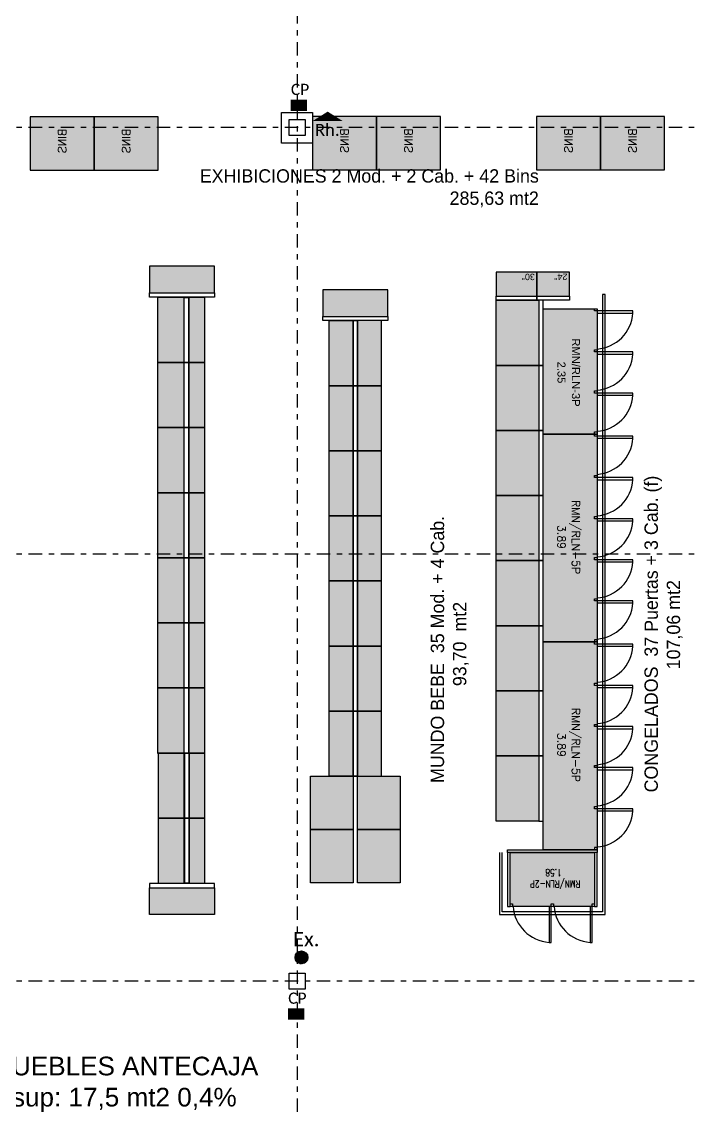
# Model space of a CAD drawing. Header units: millimetres. Extents: x 340 to 1003762, y 22 to 362022.
# Drawn here: x 406.99 to 419.52, y 47.89 to 68.33 of the extents above; entities that cross this region are included whole.
import ezdxf
from ezdxf.xclip import XClip

# ---------------------------------------------------------------- set-up
doc = ezdxf.new("R2010")
doc.units = ezdxf.units.MM
doc.header["$XCLIPFRAME"] = 0
doc.linetypes.add('LSBB_P_002 - PLANTA 1° NIVEL SALA DE VENTAS$0$DASHDOT2', pattern=[0.5, 0.25, -0.125, 0, -0.125])
doc.linetypes.add('LSBB_P_002 - PLANTA 1° NIVEL SALA DE VENTAS$0$LVIÑ-A-002_REV P_ SALA DE VENTAS  (14_02_14)$0$CONTINUOS', pattern=[0])
for name, color, linetype in [('LSBB_P_002 - PLANTA 1° NIVEL SALA DE VENTAS$0$A-GONDOLAS', 1, 'Continuous'), ('LSBB_P_002 - PLANTA 1° NIVEL SALA DE VENTAS$0$A-LAYOUT', 7, 'Continuous'), ('LSBB_P_002 - PLANTA 1° NIVEL SALA DE VENTAS$0$A-MUEBLES FRIO', 2, 'Continuous'), ('LSBB_P_002 - PLANTA 1° NIVEL SALA DE VENTAS$0$A-SALA DEFENSAS', 9, 'Continuous'), ('LSBB_P_002 - PLANTA 1° NIVEL SALA DE VENTAS$0$A-SALA-HATCH-BEBE', 41, 'Continuous'), ('LSBB_P_002 - PLANTA 1° NIVEL SALA DE VENTAS$0$A-SALA-HATCH-CONGELADOS', 170, 'Continuous'), ('LSBB_P_002 - PLANTA 1° NIVEL SALA DE VENTAS$0$A-SALA-MUEB-ESPC', 1, 'Continuous'), ('LSBB_P_002 - PLANTA 1° NIVEL SALA DE VENTAS$0$A-SALA-MUEB-FRIO', 8, 'Continuous'), ('LSBB_P_002 - PLANTA 1° NIVEL SALA DE VENTAS$0$A-TEXTO SV', 2, 'LSBB_P_002 - PLANTA 1° NIVEL SALA DE VENTAS$0$DASHDOT2'), ('LSBB_P_002 - PLANTA 1° NIVEL SALA DE VENTAS$0$A-Textos', 2, 'Continuous'), ('LSBB_P_002 - PLANTA 1° NIVEL SALA DE VENTAS$0$E-SF O CP', 7, 'Continuous'), ('LSBB_P_002 - PLANTA 1° NIVEL SALA DE VENTAS$0$EJES', 8, 'LSBB_P_002 - PLANTA 1° NIVEL SALA DE VENTAS$0$DASHDOT2'), ('LSBB_P_002 - PLANTA 1° NIVEL SALA DE VENTAS$0$ESTRUCTURA', 5, 'Continuous'), ('LSBB_P_002 - PLANTA 1° NIVEL SALA DE VENTAS$0$LAYOUT$0$A-GONDOLAS DELGADO', 8, 'Continuous'), ('LSBB_P_002 - PLANTA 1° NIVEL SALA DE VENTAS$0$LAYOUT$0$A-SALA-HATCH-CAMPAÑA', 252, 'Continuous'), ('LSBB_P_002 - PLANTA 1° NIVEL SALA DE VENTAS$0$N- EXTINTOR O RH', 1, 'Continuous'), ('LSBB_P_002 - PLANTA 1° NIVEL SALA DE VENTAS$0$PROTO_MUEBLES FRIO', 2, 'Continuous'), ('LSBB_P_002 - PLANTA 1° NIVEL SALA DE VENTAS$0$ZOCALOS-HORM', 8, 'Continuous'), ('XREF', 7, 'Continuous')]:
    doc.layers.add(name, color=color, linetype=linetype)
doc.layers.add('LSBB_P_002 - PLANTA 1° NIVEL SALA DE VENTAS$0$A-SALA-HATCH-VESTUARIO', color=7, linetype='Continuous', true_color=0x7a005c)
doc.layers.add('LSBB_P_002 - PLANTA 1° NIVEL SALA DE VENTAS$0$REF-LAYOUT N+0.00 E 03$0$A-TEXTOS', color=7, linetype='Continuous', lineweight=9)
doc.styles.add('LSBB_P_002 - PLANTA 1° NIVEL SALA DE VENTAS$0$ARQ', font='arial.ttf')
doc.styles.add('LSBB_P_002 - PLANTA 1° NIVEL SALA DE VENTAS$0$LAYOUT$0$ARQ', font='SIMPLEX.shx')
doc.styles.add('LSBB_P_002 - PLANTA 1° NIVEL SALA DE VENTAS$0$LAYOUT$0$REF-LAYOUT N+0.00 E 03$0$REF-LAYOUT N+0.00 E 02$0$Walmart_CENTURY GOTHIC', font='GOTHIC.TTF')
doc.styles.add('LSBB_P_002 - PLANTA 1° NIVEL SALA DE VENTAS$0$REF-LAYOUT N+0.00 E 03$0$REF-LAYOUT N+0.00 E 02$0$ARQ', font='SIMPLEX.shx')
doc.styles.add('LSBB_P_002 - PLANTA 1° NIVEL SALA DE VENTAS$0$REF-LAYOUT N+0.00 E 03$0$REF-LAYOUT N+0.00 E 02$0$estilo1', font='arial.ttf')
doc.styles.add('LSBB_P_002 - PLANTA 1° NIVEL SALA DE VENTAS$0$REF-LAYOUT N+0.00 E 03$0$REF-LAYOUT N+0.00 E 02$0$ROMANS', font='ROMANS.SHX', dxfattribs={"width": 0.8})
doc.styles.add('LSBB_P_002 - PLANTA 1° NIVEL SALA DE VENTAS$0$REF-LAYOUT N+0.00 E 03$0$REF-LAYOUT N+0.00 E 02$0$Walmart_CENTURY GOTHIC', font='GOTHIC.TTF')
doc.styles.add('LSBB_P_002 - PLANTA 1° NIVEL SALA DE VENTAS$0$STANDARD', font='txt')

# ---------------------------------------------------------------- blocks, each defined once
blk = doc.blocks.new('LSBB_P_002 - PLANTA 1° NIVEL SALA DE VENTAS$0$G. 122 X 50')
at = {"ltscale": 3}
h = blk.add_hatch(color=256, dxfattribs=at)
h.dxf.hatch_style = 1
h.paths.add_polyline_path([(6120.503, -1161.183), (6120.003, -1161.183), (6120.003, -1162.403), (6120.503, -1162.403)])
at = {"layer": 'LSBB_P_002 - PLANTA 1° NIVEL SALA DE VENTAS$0$A-GONDOLAS'}
for points in [[(6119.923, -1161.183), (6119.923, -1162.403), (6120.003, -1162.403), (6120.003, -1161.183)], [(6120.503, -1161.183), (6120.503, -1162.403), (6120.003, -1162.403), (6120.003, -1161.183)]]:
    blk.add_lwpolyline(points, close=True, dxfattribs=at)
blk = doc.blocks.new('LSBB_P_002 - PLANTA 1° NIVEL SALA DE VENTAS$0$G. 122 x 30')
at = {"linetype": 'LSBB_P_002 - PLANTA 1° NIVEL SALA DE VENTAS$0$LVIÑ-A-002_REV P_ SALA DE VENTAS  (14_02_14)$0$CONTINUOS'}
h = blk.add_hatch(color=256, dxfattribs=at)
h.dxf.hatch_style = 1
h.paths.add_polyline_path([(1362.274, -238.496), (1362.274, -238.796), (1363.494, -238.796), (1363.494, -238.496)])
at = {"layer": 'LSBB_P_002 - PLANTA 1° NIVEL SALA DE VENTAS$0$A-GONDOLAS'}
for points in [[(1362.274, -238.496), (1362.274, -238.406), (1363.494, -238.406), (1363.494, -238.496)], [(1362.274, -238.496), (1362.274, -238.796), (1363.494, -238.796), (1363.494, -238.496)]]:
    blk.add_lwpolyline(points, close=True, dxfattribs=at)
blk = doc.blocks.new('LSBB_P_002 - PLANTA 1° NIVEL SALA DE VENTAS$0$LAYOUT$0$BINS')
h = blk.add_hatch(color=256)
h.dxf.hatch_style = 1
h.paths.add_polyline_path([(6149.929, -1161.864), (6149.929, -1163.064), (6148.929, -1163.064), (6148.929, -1161.864)])
at = {"layer": 'LSBB_P_002 - PLANTA 1° NIVEL SALA DE VENTAS$0$A-SALA-MUEB-ESPC'}
blk.add_lwpolyline([(6149.929, -1161.864), (6149.929, -1163.064), (6148.929, -1163.064), (6148.929, -1161.864)], close=True, dxfattribs=at)
at = {"layer": 'LSBB_P_002 - PLANTA 1° NIVEL SALA DE VENTAS$0$A-SALA-MUEB-ESPC', "style": 'LSBB_P_002 - PLANTA 1° NIVEL SALA DE VENTAS$0$LAYOUT$0$ARQ'}
blk.add_text('BINS', height=0.15, rotation=180, dxfattribs=at).set_placement((6149.704, -1162.39))
blk = doc.blocks.new('LSBB_P_002 - PLANTA 1° NIVEL SALA DE VENTAS$0$REF-LAYOUT N+0.00 E 03$0$REF-LAYOUT N+0.00 E 02$0$G. 122 X 80')
blk.add_hatch(color=256).paths.add_polyline_path([(6126.905, -1125.453), (6126.905, -1126.253), (6128.125, -1126.253), (6128.125, -1125.453)])
at = {"layer": 'LSBB_P_002 - PLANTA 1° NIVEL SALA DE VENTAS$0$A-GONDOLAS', "ltscale": 3}
for points in [[(6126.905, -1125.453), (6126.905, -1125.453), (6126.905, -1126.253), (6128.125, -1126.253), (6128.125, -1125.453), (6126.905, -1125.453)], [(6126.905, -1126.333), (6126.905, -1126.333), (6126.905, -1126.253), (6128.125, -1126.253), (6128.125, -1126.333), (6126.905, -1126.333)]]:
    blk.add_lwpolyline(points, dxfattribs=at)
blk = doc.blocks.new('LSBB_P_002 - PLANTA 1° NIVEL SALA DE VENTAS$0$REF-LAYOUT N+0.00 E 03$0$REF-LAYOUT N+0.00 E 02$0$G. 122 X 45')
at = {"ltscale": 3}
blk.add_hatch(color=0, dxfattribs=at).paths.add_polyline_path([(6154.804, -1143.284), (6154.804, -1144.504), (6154.354, -1144.504), (6154.354, -1143.284)])
at = {"layer": 'LSBB_P_002 - PLANTA 1° NIVEL SALA DE VENTAS$0$A-GONDOLAS', "ltscale": 3}
blk.add_lwpolyline([(6154.274, -1143.284), (6154.274, -1144.504), (6154.354, -1144.504), (6154.354, -1143.284)], close=True, dxfattribs=at)
blk.add_lwpolyline([(6154.804, -1143.284), (6154.804, -1144.504), (6154.354, -1144.504), (6154.354, -1143.284), (6154.804, -1143.284)], dxfattribs=at)
blk = doc.blocks.new('LSBB_P_002 - PLANTA 1° NIVEL SALA DE VENTAS$0$REF-LAYOUT N+0.00 E 03$0$REF-LAYOUT N+0.00 E 02$0$G. 100 X 80')
h = blk.add_hatch(color=256)
h.dxf.hatch_style = 1
h.paths.add_polyline_path([(6116.065, -1166.393), (6116.865, -1166.393), (6116.865, -1167.393), (6116.065, -1167.393)])
at = {"layer": 'LSBB_P_002 - PLANTA 1° NIVEL SALA DE VENTAS$0$A-SALA-MUEB-ESPC', "ltscale": 3}
blk.add_lwpolyline([(6116.065, -1166.393), (6116.865, -1166.393), (6116.865, -1167.393), (6116.065, -1167.393)], close=True, dxfattribs=at)
blk = doc.blocks.new('LSBB_P_002 - PLANTA 1° NIVEL SALA DE VENTAS$0$REF-LAYOUT N+0.00 E 03$0$REF-LAYOUT N+0.00 E 02$0$COOLER_2P_1580_X_101')
h = blk.add_hatch(color=0)
h.dxf.hatch_style = 1
h.paths.add_polyline_path([(-3266.4, -4115.9), (-3266.4, -4120.9), (-3270.4, -4120.9), (-3270.4, -4216.9), (-3112.9, -4216.9), (-3112.9, -4120.9), (-3116.9, -4120.9), (-3116.9, -4115.9), (-3189.7, -4115.9), (-3189.7, -4120.9), (-3193.7, -4120.9), (-3193.7, -4115.9)])
h.paths.add_polyline_path([(-3245.4, -4188.7), (-3137.4, -4188.7), (-3137.4, -4145.9), (-3245.4, -4145.9)], flags=24)
at = {"layer": 'LSBB_P_002 - PLANTA 1° NIVEL SALA DE VENTAS$0$A-MUEBLES FRIO'}
for p, q in [((-3270.4, -4216.9), (-3270.4, -4115.9)), ((-3270.4, -4115.9), (-3112.9, -4115.9)), ((-3112.9, -4115.9), (-3112.9, -4216.9)), ((-3112.9, -4216.9), (-3270.4, -4216.9))]:
    blk.add_line(p, q, dxfattribs=at)
at = {"layer": 'LSBB_P_002 - PLANTA 1° NIVEL SALA DE VENTAS$0$A-MUEBLES FRIO', "extrusion": (0, 1e-16, -1)}
for p, q in [((-3270.4, -4120.9), (-3270.4, -4115.9)), ((-3270.4, -4115.9), (-3266.4, -4115.9)), ((-3266.4, -4120.9), (-3270.4, -4120.9)), ((-3266.4, -4115.9), (-3266.4, -4120.9)), ((-3193.7, -4120.9), (-3193.7, -4115.9)), ((-3193.7, -4115.9), (-3189.7, -4115.9)), ((-3189.7, -4120.9), (-3193.7, -4120.9)), ((-3189.7, -4115.9), (-3189.7, -4120.9)), ((-3116.9, -4120.9), (-3116.9, -4115.9)), ((-3116.9, -4115.9), (-3112.9, -4115.9)), ((-3112.9, -4120.9), (-3116.9, -4120.9)), ((-3112.9, -4115.9), (-3112.9, -4120.9))]:
    blk.add_line(p, q, dxfattribs=at)
at = {"layer": 'LSBB_P_002 - PLANTA 1° NIVEL SALA DE VENTAS$0$A-MUEBLES FRIO'}
for points in [[(-3262.4, -4048.5), (-3266.4, -4048.5), (-3266.4, -4115.9), (-3262.4, -4115.9)], [(-3185.7, -4048.5), (-3189.7, -4048.5), (-3189.7, -4115.9), (-3185.7, -4115.9)]]:
    blk.add_lwpolyline(points, close=True, dxfattribs=at)
at = {"layer": 'LSBB_P_002 - PLANTA 1° NIVEL SALA DE VENTAS$0$A-MUEBLES FRIO', "color": 8}
for centre in [(-3267.6, -4121.3), (-3190.9, -4121.3)]:
    blk.add_arc(centre, 73, 4.2921, 85.8994, dxfattribs=at)
at = {"layer": 'LSBB_P_002 - PLANTA 1° NIVEL SALA DE VENTAS$0$A-MUEBLES FRIO', "color": 7, "style": 'LSBB_P_002 - PLANTA 1° NIVEL SALA DE VENTAS$0$REF-LAYOUT N+0.00 E 03$0$REF-LAYOUT N+0.00 E 02$0$ROMANS', "width": 0.8}
for s, p in [('RMN/RLN-2P', (-3244.2, -4164.3)), ('1.58', (-3209.2, -4185.5))]:
    blk.add_text(s, height=12.76, dxfattribs=at).set_placement(p)
blk = doc.blocks.new('LSBB_P_002 - PLANTA 1° NIVEL SALA DE VENTAS$0$REF-LAYOUT N+0.00 E 03$0$REF-LAYOUT N+0.00 E 02$0$A$C2C991059')
at = {"layer": 'LSBB_P_002 - PLANTA 1° NIVEL SALA DE VENTAS$0$A-SALA-MUEB-FRIO'}
blk.add_lwpolyline([(-0.04, -0.673), (0, -0.673), (0, 0), (-0.04, 0)], close=True, dxfattribs=at)
at = {"layer": 'LSBB_P_002 - PLANTA 1° NIVEL SALA DE VENTAS$0$A-SALA-MUEB-FRIO', "color": 8}
blk.add_arc((0.012, 0.055), 0.73, 184.2921, 265.8994, dxfattribs=at)
blk = doc.blocks.new('LSBB_P_002 - PLANTA 1° NIVEL SALA DE VENTAS$0$REF-LAYOUT N+0.00 E 03$0$REF-LAYOUT N+0.00 E 02$0$COOLER_5P_3900_X_101')
h = blk.add_hatch(color=256)
h.dxf.hatch_style = 1
h.paths.add_polyline_path([(-3256.2, -3512.9), (-3256.2, -3517.9), (-3260.2, -3517.9), (-3260.2, -3512.9), (-3333.2, -3512.9), (-3333.2, -3517.9), (-3337.2, -3517.9), (-3337.2, -3512.9), (-3410.8, -3512.9), (-3410.8, -3517.9), (-3414.8, -3517.9), (-3414.8, -3613.9), (-3025.2, -3613.9), (-3025.2, -3517.9), (-3029.3, -3517.9), (-3029.3, -3512.9), (-3102.2, -3512.9), (-3102.2, -3517.9), (-3106.2, -3517.9), (-3106.2, -3512.9), (-3179.2, -3512.9), (-3179.2, -3517.9), (-3183.2, -3517.9), (-3183.2, -3512.9)])
h.paths.add_polyline_path([(-3300.2, -3592.3), (-3143.4, -3592.3), (-3143.4, -3539.7), (-3300.2, -3539.7)], flags=24)
at = {"layer": 'LSBB_P_002 - PLANTA 1° NIVEL SALA DE VENTAS$0$A-MUEBLES FRIO', "linetype": 'Continuous', "extrusion": (0, 1e-16, -1)}
for points in [[(3410.8, -3517.9), (3414.8, -3517.9), (3414.8, -3512.9), (3410.8, -3512.9)], [(3333.2, -3517.9), (3337.2, -3517.9), (3337.2, -3512.9), (3333.2, -3512.9)], [(3256.2, -3517.9), (3260.2, -3517.9), (3260.2, -3512.9), (3256.2, -3512.9)], [(3179.2, -3517.9), (3183.2, -3517.9), (3183.2, -3512.9), (3179.2, -3512.9)], [(3102.2, -3517.9), (3106.2, -3517.9), (3106.2, -3512.9), (3102.2, -3512.9)]]:
    blk.add_lwpolyline(points, close=True, dxfattribs=at)
at = {"layer": 'LSBB_P_002 - PLANTA 1° NIVEL SALA DE VENTAS$0$A-MUEBLES FRIO'}
for points in [[(-3025.2, -3613.9), (-3414.8, -3613.9), (-3414.8, -3512.9), (-3025.2, -3512.9)], [(-3025.2, -3512.9), (-3029.3, -3512.9), (-3029.3, -3517.9), (-3025.2, -3517.9)]]:
    blk.add_lwpolyline(points, close=True, dxfattribs=at)
at = {"layer": 'LSBB_P_002 - PLANTA 1° NIVEL SALA DE VENTAS$0$A-MUEBLES FRIO', "xscale": 100.0000000000038, "yscale": 100.0000000000038, "zscale": 100.0000000000038, "rotation": 180}
for p in [(-3410.8, -3512.9), (-3333.2, -3512.9), (-3256.2, -3512.9), (-3179.2, -3512.9), (-3102.2, -3512.9)]:
    blk.add_blockref('LSBB_P_002 - PLANTA 1° NIVEL SALA DE VENTAS$0$REF-LAYOUT N+0.00 E 03$0$REF-LAYOUT N+0.00 E 02$0$A$C2C991059', p, dxfattribs=at)
at = {"layer": 'LSBB_P_002 - PLANTA 1° NIVEL SALA DE VENTAS$0$A-MUEBLES FRIO', "color": 7, "insert": (-3221.8, -3566), "char_height": 15, "width": 305.871, "attachment_point": 5, "line_spacing_factor": 1.081434, "style": 'LSBB_P_002 - PLANTA 1° NIVEL SALA DE VENTAS$0$REF-LAYOUT N+0.00 E 03$0$REF-LAYOUT N+0.00 E 02$0$ARQ'}
blk.add_mtext('RMN/RLN-5P\\P3.89', dxfattribs=at)
blk = doc.blocks.new('LSBB_P_002 - PLANTA 1° NIVEL SALA DE VENTAS$0$REF-LAYOUT N+0.00 E 03$0$REF-LAYOUT N+0.00 E 02$0$G. 45 X 76')
h = blk.add_hatch(color=256)
h.dxf.hatch_style = 1
h.paths.add_polyline_path([(-1013, -3000.7), (-1013, -3045.7), (-937, -3045.7), (-937, -3000.7)])
at = {"layer": 'LSBB_P_002 - PLANTA 1° NIVEL SALA DE VENTAS$0$A-GONDOLAS'}
for points in [[(-1013, -3000.7), (-1013, -2992.7), (-937, -2992.7), (-937, -3000.7)], [(-1013, -3000.7), (-1013, -3045.7), (-937, -3045.7), (-937, -3000.7)]]:
    blk.add_lwpolyline(points, close=True, dxfattribs=at)
at = {"layer": 'LSBB_P_002 - PLANTA 1° NIVEL SALA DE VENTAS$0$REF-LAYOUT N+0.00 E 03$0$A-TEXTOS', "color": 2, "insert": (-996.8, -3036.6), "char_height": 12, "attachment_point": 5, "style": 'LSBB_P_002 - PLANTA 1° NIVEL SALA DE VENTAS$0$REF-LAYOUT N+0.00 E 03$0$REF-LAYOUT N+0.00 E 02$0$estilo1'}
blk.add_mtext_dynamic_manual_height_columns("30''", width=0.529, gutter_width=2.5, heights=[0], dxfattribs=at)
blk = doc.blocks.new('LSBB_P_002 - PLANTA 1° NIVEL SALA DE VENTAS$0$REF-LAYOUT N+0.00 E 03$0$REF-LAYOUT N+0.00 E 02$0$G. 45 X 61')
h = blk.add_hatch(color=256)
h.dxf.hatch_style = 1
h.paths.add_polyline_path([(-1124, -3001.7), (-1124, -3046.7), (-1063, -3046.7), (-1063, -3001.7)])
at = {"layer": 'LSBB_P_002 - PLANTA 1° NIVEL SALA DE VENTAS$0$A-GONDOLAS'}
for points in [[(-1124, -3001.7), (-1124, -2993.7), (-1063, -2993.7), (-1063, -3001.7)], [(-1124, -3001.7), (-1124, -3046.7), (-1063, -3046.7), (-1063, -3001.7)]]:
    blk.add_lwpolyline(points, close=True, dxfattribs=at)
at = {"layer": 'LSBB_P_002 - PLANTA 1° NIVEL SALA DE VENTAS$0$REF-LAYOUT N+0.00 E 03$0$A-TEXTOS', "color": 2, "insert": (-1107.8, -3037.6), "char_height": 12, "attachment_point": 5, "style": 'LSBB_P_002 - PLANTA 1° NIVEL SALA DE VENTAS$0$REF-LAYOUT N+0.00 E 03$0$REF-LAYOUT N+0.00 E 02$0$estilo1'}
blk.add_mtext_dynamic_manual_height_columns("24''", width=0.529, gutter_width=2.5, heights=[0], dxfattribs=at)
blk = doc.blocks.new('LSBB_P_002 - PLANTA 1° NIVEL SALA DE VENTAS$0$A$C2C991059')
at = {"layer": 'LSBB_P_002 - PLANTA 1° NIVEL SALA DE VENTAS$0$PROTO_MUEBLES FRIO'}
blk.add_lwpolyline([(-0.04, -0.673), (0, -0.673), (0, 0), (-0.04, 0)], close=True, dxfattribs=at)
at = {"layer": 'LSBB_P_002 - PLANTA 1° NIVEL SALA DE VENTAS$0$PROTO_MUEBLES FRIO', "color": 8}
blk.add_arc((0.012, 0.055), 0.73, 184.2921, 265.8994, dxfattribs=at)
blk = doc.blocks.new('LSBB_P_002 - PLANTA 1° NIVEL SALA DE VENTAS$0$COOLER_3P_2360_X_101')
h = blk.add_hatch(color=256)
h.dxf.hatch_style = 1
h.paths.add_polyline_path([(-3148.8, -3913.8), (-3148.8, -3918.8), (-3152.8, -3918.8), (-3152.8, -3913.8), (-3225.8, -3913.8), (-3225.8, -3918.8), (-3229.8, -3918.8), (-3229.8, -3913.8), (-3302.8, -3913.8), (-3302.8, -3918.8), (-3306.8, -3918.8), (-3306.8, -4014.8), (-3071.8, -4014.8), (-3071.8, -3918.8), (-3075.8, -3918.8), (-3075.8, -3913.8)])
h.paths.add_polyline_path([(-3255.5, -3996.4), (-3119.9, -3996.4), (-3119.9, -3938.3), (-3255.5, -3938.3)], flags=24)
at = {"layer": 'LSBB_P_002 - PLANTA 1° NIVEL SALA DE VENTAS$0$A-MUEBLES FRIO'}
blk.add_lwpolyline([(-3071.8, -4014.8), (-3306.8, -4014.8), (-3306.8, -3913.8), (-3071.8, -3913.8)], close=True, dxfattribs=at)
at = {"layer": 'LSBB_P_002 - PLANTA 1° NIVEL SALA DE VENTAS$0$A-MUEBLES FRIO', "linetype": 'Continuous', "extrusion": (0, 1e-16, -1)}
for points in [[(3225.8, -3918.8), (3229.8, -3918.8), (3229.8, -3913.8), (3225.8, -3913.8)], [(3148.8, -3918.8), (3152.8, -3918.8), (3152.8, -3913.8), (3148.8, -3913.8)], [(3071.8, -3918.8), (3075.8, -3918.8), (3075.8, -3913.8), (3071.8, -3913.8)]]:
    blk.add_lwpolyline(points, close=True, dxfattribs=at)
at = {"layer": 'LSBB_P_002 - PLANTA 1° NIVEL SALA DE VENTAS$0$PROTO_MUEBLES FRIO', "linetype": 'Continuous', "extrusion": (0, 1e-16, -1)}
blk.add_lwpolyline([(3302.8, -3918.8), (3306.8, -3918.8), (3306.8, -3913.8), (3302.8, -3913.8)], close=True, dxfattribs=at)
at = {"layer": 'LSBB_P_002 - PLANTA 1° NIVEL SALA DE VENTAS$0$A-MUEBLES FRIO', "xscale": 100.0000000000038, "yscale": 100.0000000000038, "zscale": 100.0000000000038, "rotation": 180}
for p in [(-3302.8, -3913.8), (-3225.8, -3913.8), (-3148.8, -3913.8)]:
    blk.add_blockref('LSBB_P_002 - PLANTA 1° NIVEL SALA DE VENTAS$0$A$C2C991059', p, dxfattribs=at)
at = {"color": 7, "insert": (-3187.3, -3967.1), "char_height": 15, "width": 305.871, "attachment_point": 5, "line_spacing_factor": 1.081434, "style": 'LSBB_P_002 - PLANTA 1° NIVEL SALA DE VENTAS$0$ARQ'}
blk.add_mtext('RMN/RLN-3P\\P2.35', dxfattribs=at)
blk = doc.blocks.new('LSBB_P_002 - PLANTA 1° NIVEL SALA DE VENTAS$0$A$C49184C2C')
at = {"layer": 'LSBB_P_002 - PLANTA 1° NIVEL SALA DE VENTAS$0$E-SF O CP', "linetype": 'ByBlock'}
h = blk.add_hatch(dxfattribs=at)
h.set_pattern_fill('ANSI36,_I', color=3, scale=0.126, style=2)
h.set_pattern_definition([(315, (8652.031924, 21254.503363), (0.008352698853, -0.03062656246), [0.039375, -0.007875, 0, -0.007875])])
h.paths.add_polyline_path([(0.382, 0.018), (0.022, 0.018), (0.022, 0.258), (0.382, 0.258)])
at = {"layer": 'LSBB_P_002 - PLANTA 1° NIVEL SALA DE VENTAS$0$E-SF O CP', "color": 3, "const_width": 0.036}
blk.add_lwpolyline([(0.382, 0.018), (0.022, 0.018), (0.022, 0.258), (0.382, 0.258)], close=True, dxfattribs=at)
at = {"layer": 'LSBB_P_002 - PLANTA 1° NIVEL SALA DE VENTAS$0$E-SF O CP', "color": 3, "insert": (0.233, 0.519, 0), "char_height": 0.27, "width": 6.00887, "attachment_point": 5, "style": 'LSBB_P_002 - PLANTA 1° NIVEL SALA DE VENTAS$0$STANDARD'}
blk.add_mtext('{\\fCalibri|b0|i0|c0|p34;CP}', dxfattribs=at)
blk = doc.blocks.new('LSBB_P_002 - PLANTA 1° NIVEL SALA DE VENTAS$0$CP. EXISTENTES')
at = {"layer": 'LSBB_P_002 - PLANTA 1° NIVEL SALA DE VENTAS$0$N- EXTINTOR O RH', "color": 20, "xscale": 0.7761600000000002, "yscale": 0.7761600000000002, "zscale": 0.7761600000000002}
for p in [(827.315, 281.476), (827.264, 264.443)]:
    blk.add_blockref('LSBB_P_002 - PLANTA 1° NIVEL SALA DE VENTAS$0$A$C49184C2C', p, dxfattribs=at)
blk = doc.blocks.new('LSBB_P_002 - PLANTA 1° NIVEL SALA DE VENTAS$0$SVLY')
at = {"layer": 'LSBB_P_002 - PLANTA 1° NIVEL SALA DE VENTAS$0$A-MUEBLES FRIO', "linetype": 'Continuous', "extrusion": (1e-16, 0, -1), "flags": 128}
blk.add_lwpolyline([(-1031.386, 267.577), (-1031.386, 267.628), (-1033.063, 267.628), (-1033.063, 267.577)], close=True, dxfattribs=at)
at = {"layer": 'LSBB_P_002 - PLANTA 1° NIVEL SALA DE VENTAS$0$A-MUEBLES FRIO', "linetype": 'Continuous', "extrusion": (-1.22465e-32, -1e-16, -1), "flags": 128}
for points in [[(-1031.437, 267.577), (-1031.386, 267.577), (-1031.386, 266.567), (-1031.437, 266.567)], [(-1033.063, 267.577), (-1033.012, 267.577), (-1033.012, 266.567), (-1033.063, 266.567)]]:
    blk.add_lwpolyline(points, close=True, dxfattribs=at)
at = {"layer": 'LSBB_P_002 - PLANTA 1° NIVEL SALA DE VENTAS$0$A-SALA DEFENSAS', "color": 1}
blk.add_lwpolyline([(1031.236, 267.577), (1031.236, 266.417), (1033.213, 266.417), (1033.213, 278.037), (1033.165, 278.037), (1033.165, 266.465), (1031.284, 266.465), (1031.284, 267.577)], dxfattribs=at)
at = {"layer": 'LSBB_P_002 - PLANTA 1° NIVEL SALA DE VENTAS$0$ESTRUCTURA'}
for points in [[(1027.589, 281.316), (1027.589, 281.016), (1027.289, 281.016), (1027.289, 281.316)], [(1027.589, 265.316), (1027.589, 265.016), (1027.289, 265.016), (1027.289, 265.316)]]:
    blk.add_lwpolyline(points, close=True, dxfattribs=at)
at = {"layer": 'LSBB_P_002 - PLANTA 1° NIVEL SALA DE VENTAS$0$LAYOUT$0$A-GONDOLAS DELGADO'}
for points in [[(1023.639, 281.367), (1022.439, 281.367), (1022.439, 280.367), (1023.639, 280.367)], [(1024.839, 281.367), (1023.639, 281.367), (1023.639, 280.367), (1024.839, 280.367)], [(1028.929, 281.373), (1027.729, 281.373), (1027.729, 280.373), (1028.929, 280.373)], [(1030.129, 281.373), (1028.929, 281.373), (1028.929, 280.373), (1030.129, 280.373)], [(1033.129, 281.373), (1031.929, 281.373), (1031.929, 280.373), (1033.129, 280.373)], [(1034.329, 281.373), (1033.129, 281.373), (1033.129, 280.373), (1034.329, 280.373)]]:
    blk.add_lwpolyline(points, close=True, dxfattribs=at)
at = {"layer": 'LSBB_P_002 - PLANTA 1° NIVEL SALA DE VENTAS$0$A-SALA-HATCH-BEBE', "xscale": -1}
for name, p, rotation in [('LSBB_P_002 - PLANTA 1° NIVEL SALA DE VENTAS$0$G. 122 X 50', (2187.076, -5841.937), 270), ('LSBB_P_002 - PLANTA 1° NIVEL SALA DE VENTAS$0$G. 122 X 50', (2190.326, -5842.377), 270), ('LSBB_P_002 - PLANTA 1° NIVEL SALA DE VENTAS$0$REF-LAYOUT N+0.00 E 03$0$REF-LAYOUT N+0.00 E 02$0$G. 122 X 80', (-94.28, 6404.832), 90), ('LSBB_P_002 - PLANTA 1° NIVEL SALA DE VENTAS$0$REF-LAYOUT N+0.00 E 03$0$REF-LAYOUT N+0.00 E 02$0$G. 122 X 45', (-5125.78, -866.957), 180), ('LSBB_P_002 - PLANTA 1° NIVEL SALA DE VENTAS$0$REF-LAYOUT N+0.00 E 03$0$REF-LAYOUT N+0.00 E 02$0$G. 122 X 80', (-94.28, 6403.612), 90), ('LSBB_P_002 - PLANTA 1° NIVEL SALA DE VENTAS$0$REF-LAYOUT N+0.00 E 03$0$REF-LAYOUT N+0.00 E 02$0$G. 122 X 45', (-5125.78, -868.177), 180), ('LSBB_P_002 - PLANTA 1° NIVEL SALA DE VENTAS$0$REF-LAYOUT N+0.00 E 03$0$REF-LAYOUT N+0.00 E 02$0$G. 122 X 80', (-94.28, 6402.392), 90), ('LSBB_P_002 - PLANTA 1° NIVEL SALA DE VENTAS$0$REF-LAYOUT N+0.00 E 03$0$REF-LAYOUT N+0.00 E 02$0$G. 122 X 45', (-5125.78, -869.397), 180), ('LSBB_P_002 - PLANTA 1° NIVEL SALA DE VENTAS$0$REF-LAYOUT N+0.00 E 03$0$REF-LAYOUT N+0.00 E 02$0$G. 122 X 45', (-5125.78, -869.397), 180), ('LSBB_P_002 - PLANTA 1° NIVEL SALA DE VENTAS$0$REF-LAYOUT N+0.00 E 03$0$REF-LAYOUT N+0.00 E 02$0$G. 122 X 80', (-94.28, 6401.172), 90), ('LSBB_P_002 - PLANTA 1° NIVEL SALA DE VENTAS$0$REF-LAYOUT N+0.00 E 03$0$REF-LAYOUT N+0.00 E 02$0$G. 122 X 45', (-5125.78, -870.617), 180), ('LSBB_P_002 - PLANTA 1° NIVEL SALA DE VENTAS$0$REF-LAYOUT N+0.00 E 03$0$REF-LAYOUT N+0.00 E 02$0$G. 122 X 80', (-94.28, 6399.952), 90), ('LSBB_P_002 - PLANTA 1° NIVEL SALA DE VENTAS$0$REF-LAYOUT N+0.00 E 03$0$REF-LAYOUT N+0.00 E 02$0$G. 122 X 45', (-5125.78, -871.837), 180), ('LSBB_P_002 - PLANTA 1° NIVEL SALA DE VENTAS$0$REF-LAYOUT N+0.00 E 03$0$REF-LAYOUT N+0.00 E 02$0$G. 122 X 80', (-94.28, 6398.732), 90), ('LSBB_P_002 - PLANTA 1° NIVEL SALA DE VENTAS$0$REF-LAYOUT N+0.00 E 03$0$REF-LAYOUT N+0.00 E 02$0$G. 122 X 45', (-5125.78, -873.057), 180), ('LSBB_P_002 - PLANTA 1° NIVEL SALA DE VENTAS$0$REF-LAYOUT N+0.00 E 03$0$REF-LAYOUT N+0.00 E 02$0$G. 122 X 80', (-94.28, 6397.512), 90), ('LSBB_P_002 - PLANTA 1° NIVEL SALA DE VENTAS$0$REF-LAYOUT N+0.00 E 03$0$REF-LAYOUT N+0.00 E 02$0$G. 122 X 45', (-5125.78, -874.277), 180), ('LSBB_P_002 - PLANTA 1° NIVEL SALA DE VENTAS$0$REF-LAYOUT N+0.00 E 03$0$REF-LAYOUT N+0.00 E 02$0$G. 122 X 80', (-94.28, 6396.292), 90)]:
    blk.add_blockref(name, p, dxfattribs=dict(at, rotation=rotation))
at = {"layer": 'LSBB_P_002 - PLANTA 1° NIVEL SALA DE VENTAS$0$A-SALA-HATCH-BEBE', "xscale": 0.01, "yscale": 0.01, "zscale": 0.01, "rotation": 180}
for name, p in [('LSBB_P_002 - PLANTA 1° NIVEL SALA DE VENTAS$0$REF-LAYOUT N+0.00 E 03$0$REF-LAYOUT N+0.00 E 02$0$G. 45 X 76', (1021.804, 248)), ('LSBB_P_002 - PLANTA 1° NIVEL SALA DE VENTAS$0$REF-LAYOUT N+0.00 E 03$0$REF-LAYOUT N+0.00 E 02$0$G. 45 X 61', (1021.304, 247.99))]:
    blk.add_blockref(name, p, dxfattribs=at)
at = {"layer": 'LSBB_P_002 - PLANTA 1° NIVEL SALA DE VENTAS$0$A-SALA-HATCH-BEBE'}
for name, p, rotation in [('LSBB_P_002 - PLANTA 1° NIVEL SALA DE VENTAS$0$G. 122 x 30', (786.918, -1085.513), 90), ('LSBB_P_002 - PLANTA 1° NIVEL SALA DE VENTAS$0$REF-LAYOUT N+0.00 E 03$0$REF-LAYOUT N+0.00 E 02$0$G. 122 X 45', (7182.847, -866.957), 180), ('LSBB_P_002 - PLANTA 1° NIVEL SALA DE VENTAS$0$G. 122 x 30', (786.918, -1086.733), 90), ('LSBB_P_002 - PLANTA 1° NIVEL SALA DE VENTAS$0$REF-LAYOUT N+0.00 E 03$0$REF-LAYOUT N+0.00 E 02$0$G. 122 X 45', (7182.847, -868.177), 180), ('LSBB_P_002 - PLANTA 1° NIVEL SALA DE VENTAS$0$G. 122 x 30', (786.918, -1087.953), 90), ('LSBB_P_002 - PLANTA 1° NIVEL SALA DE VENTAS$0$REF-LAYOUT N+0.00 E 03$0$REF-LAYOUT N+0.00 E 02$0$G. 122 X 45', (7182.847, -869.397), 180), ('LSBB_P_002 - PLANTA 1° NIVEL SALA DE VENTAS$0$REF-LAYOUT N+0.00 E 03$0$REF-LAYOUT N+0.00 E 02$0$G. 122 X 45', (7182.847, -869.397), 180), ('LSBB_P_002 - PLANTA 1° NIVEL SALA DE VENTAS$0$G. 122 x 30', (786.918, -1089.173), 90), ('LSBB_P_002 - PLANTA 1° NIVEL SALA DE VENTAS$0$REF-LAYOUT N+0.00 E 03$0$REF-LAYOUT N+0.00 E 02$0$G. 122 X 45', (7182.847, -870.617), 180), ('LSBB_P_002 - PLANTA 1° NIVEL SALA DE VENTAS$0$G. 122 x 30', (786.918, -1090.393), 90), ('LSBB_P_002 - PLANTA 1° NIVEL SALA DE VENTAS$0$REF-LAYOUT N+0.00 E 03$0$REF-LAYOUT N+0.00 E 02$0$G. 122 X 45', (7182.847, -871.837), 180), ('LSBB_P_002 - PLANTA 1° NIVEL SALA DE VENTAS$0$G. 122 x 30', (786.918, -1091.613), 90), ('LSBB_P_002 - PLANTA 1° NIVEL SALA DE VENTAS$0$REF-LAYOUT N+0.00 E 03$0$REF-LAYOUT N+0.00 E 02$0$G. 122 X 45', (7182.847, -873.057), 180), ('LSBB_P_002 - PLANTA 1° NIVEL SALA DE VENTAS$0$G. 122 x 30', (786.918, -1092.833), 90), ('LSBB_P_002 - PLANTA 1° NIVEL SALA DE VENTAS$0$REF-LAYOUT N+0.00 E 03$0$REF-LAYOUT N+0.00 E 02$0$G. 122 X 45', (7182.847, -874.277), 180), ('LSBB_P_002 - PLANTA 1° NIVEL SALA DE VENTAS$0$G. 122 x 30', (786.918, -1094.053), 90), ('LSBB_P_002 - PLANTA 1° NIVEL SALA DE VENTAS$0$G. 122 x 30', (786.918, -1095.273), 90)]:
    blk.add_blockref(name, p, dxfattribs=dict(at, rotation=rotation))
for p in [(-5088.372, 1435.399), (-5087.492, 1435.399), (-5088.372, 1434.399), (-5087.492, 1434.399)]:
    blk.add_blockref('LSBB_P_002 - PLANTA 1° NIVEL SALA DE VENTAS$0$REF-LAYOUT N+0.00 E 03$0$REF-LAYOUT N+0.00 E 02$0$G. 100 X 80', p, dxfattribs=at)
at = {"layer": 'LSBB_P_002 - PLANTA 1° NIVEL SALA DE VENTAS$0$A-SALA-HATCH-CONGELADOS', "xscale": 0.01, "yscale": 0.01, "zscale": 0.01}
for name, p, rotation in [('LSBB_P_002 - PLANTA 1° NIVEL SALA DE VENTAS$0$COOLER_3P_2360_X_101', (1072.201, 244.701), 270), ('LSBB_P_002 - PLANTA 1° NIVEL SALA DE VENTAS$0$REF-LAYOUT N+0.00 E 03$0$REF-LAYOUT N+0.00 E 02$0$COOLER_5P_3900_X_101', (1068.192, 241.272), 270), ('LSBB_P_002 - PLANTA 1° NIVEL SALA DE VENTAS$0$REF-LAYOUT N+0.00 E 03$0$REF-LAYOUT N+0.00 E 02$0$COOLER_5P_3900_X_101', (1068.192, 237.376), 270), ('LSBB_P_002 - PLANTA 1° NIVEL SALA DE VENTAS$0$REF-LAYOUT N+0.00 E 03$0$REF-LAYOUT N+0.00 E 02$0$COOLER_2P_1580_X_101', (1000.308, 225.408), 180)]:
    blk.add_blockref(name, p, dxfattribs=dict(at, rotation=rotation))
at = {"layer": 'LSBB_P_002 - PLANTA 1° NIVEL SALA DE VENTAS$0$A-SALA-HATCH-VESTUARIO', "xscale": -1}
for p in [(7145.327, 1439.164), (7145.327, 1437.944), (7145.327, 1436.724), (7145.327, 1435.504), (7145.327, 1434.284), (7145.327, 1433.064), (7145.327, 1431.844), (7145.339, 1430.624), (7145.339, 1429.404)]:
    blk.add_blockref('LSBB_P_002 - PLANTA 1° NIVEL SALA DE VENTAS$0$G. 122 X 50', p, dxfattribs=at)
at = {"layer": 'LSBB_P_002 - PLANTA 1° NIVEL SALA DE VENTAS$0$A-SALA-HATCH-VESTUARIO', "rotation": 270}
blk.add_blockref('LSBB_P_002 - PLANTA 1° NIVEL SALA DE VENTAS$0$G. 122 X 50', (2187.076, 6386.92), dxfattribs=at)
at = {"layer": 'LSBB_P_002 - PLANTA 1° NIVEL SALA DE VENTAS$0$E-SF O CP'}
blk.add_blockref('LSBB_P_002 - PLANTA 1° NIVEL SALA DE VENTAS$0$CP. EXISTENTES', (200, 0), dxfattribs=at)
at = {"layer": 'LSBB_P_002 - PLANTA 1° NIVEL SALA DE VENTAS$0$LAYOUT$0$A-SALA-HATCH-CAMPAÑA', "xscale": -1, "rotation": 270}
for p in [(2185.503, -5868.562), (2186.703, -5868.562), (2190.793, -5868.555), (2191.993, -5868.555), (2194.993, -5868.555), (2196.193, -5868.555)]:
    blk.add_blockref('LSBB_P_002 - PLANTA 1° NIVEL SALA DE VENTAS$0$LAYOUT$0$BINS', p, dxfattribs=at)
at = {"layer": 'LSBB_P_002 - PLANTA 1° NIVEL SALA DE VENTAS$0$A-TEXTO SV', "insert": (1031.971, 280.383), "char_height": 0.25, "width": 9.1774, "attachment_point": 3, "style": 'LSBB_P_002 - PLANTA 1° NIVEL SALA DE VENTAS$0$LAYOUT$0$REF-LAYOUT N+0.00 E 03$0$REF-LAYOUT N+0.00 E 02$0$Walmart_CENTURY GOTHIC'}
blk.add_mtext('\\pi0.10244;EXHIBICIONES 2 Mod. + 2 Cab. + 42 Bins \\P285,63 mt2', dxfattribs=at)
at = {"layer": 'LSBB_P_002 - PLANTA 1° NIVEL SALA DE VENTAS$0$A-TEXTO SV', "char_height": 0.25, "width": 6.32759, "rotation": 90}
for s, insert, attachment_point, style in [('\\pi-0.0093034;CONGELADOS  37 Puertas + 3 Cab. (f)\\P\\pi2.2976;107,06 mt2', (1033.952, 268.713), 1, 'LSBB_P_002 - PLANTA 1° NIVEL SALA DE VENTAS$0$LAYOUT$0$REF-LAYOUT N+0.00 E 03$0$REF-LAYOUT N+0.00 E 02$0$Walmart_CENTURY GOTHIC'), ('\\pi0.51423;MUNDO BEBE  35 Mod. + 4 Cab.\\P\\pi2.3297;93,70  mt2', (1030.659, 268.365), 7, 'LSBB_P_002 - PLANTA 1° NIVEL SALA DE VENTAS$0$REF-LAYOUT N+0.00 E 03$0$REF-LAYOUT N+0.00 E 02$0$Walmart_CENTURY GOTHIC')]:
    blk.add_mtext(s, dxfattribs=dict(at, insert=insert, attachment_point=attachment_point, style=style))
blk = doc.blocks.new('LSBB_P_002 - PLANTA 1° NIVEL SALA DE VENTAS$0$A$C1DC406FA')
at = {"layer": 'LSBB_P_002 - PLANTA 1° NIVEL SALA DE VENTAS$0$N- EXTINTOR O RH', "linetype": 'ByBlock'}
h = blk.add_hatch(dxfattribs=at)
h.set_pattern_fill('ANSI36,_I', color=256, scale=0.105, style=2)
h.set_pattern_definition([(45, (7209.541527, -17711.555046), (0.006960582377, 0.0255221353835), [0.0328125, -0.0065625, 0, -0.0065625])])
h.paths.add_polyline_path([(0.283, 0.545), (0.513, 0.401), (0.053, 0.401)])
at = {"layer": 'LSBB_P_002 - PLANTA 1° NIVEL SALA DE VENTAS$0$N- EXTINTOR O RH', "const_width": 0.03}
blk.add_lwpolyline([(0.283, 0.545), (0.283, 0.545), (0.513, 0.401), (0.053, 0.401)], close=True, dxfattribs=at)
at = {"layer": 'LSBB_P_002 - PLANTA 1° NIVEL SALA DE VENTAS$0$N- EXTINTOR O RH', "insert": (0.276, 0.219), "char_height": 0.225, "width": 5.00739, "attachment_point": 5, "style": 'LSBB_P_002 - PLANTA 1° NIVEL SALA DE VENTAS$0$STANDARD'}
blk.add_mtext('{\\fCalibri|b0|i0|c0|p34;Rh.}', dxfattribs=at)
blk = doc.blocks.new('LSBB_P_002 - PLANTA 1° NIVEL SALA DE VENTAS$0$RH. EXISTENTE')
at = {"layer": 'LSBB_P_002 - PLANTA 1° NIVEL SALA DE VENTAS$0$N- EXTINTOR O RH', "color": 20}
blk.add_blockref('LSBB_P_002 - PLANTA 1° NIVEL SALA DE VENTAS$0$A$C1DC406FA', (827.73, 280.901), dxfattribs=at)
blk = doc.blocks.new('LSBB_P_002 - PLANTA 1° NIVEL SALA DE VENTAS$0$A$C733336A8')
at = {"layer": 'LSBB_P_002 - PLANTA 1° NIVEL SALA DE VENTAS$0$N- EXTINTOR O RH', "linetype": 'ByBlock'}
h = blk.add_hatch(dxfattribs=at)
h.set_pattern_fill('ANSI36,_I', color=256, scale=0.126, style=2)
h.set_pattern_definition([(45, (8652.443333, -21254.299438), (0.008352698853, 0.03062656246), [0.039375, -0.007875, 0, -0.007875])])
edge = h.paths.add_edge_path()
edge.add_arc((0.172, 0.12), 0.12, 0, 360)
at = {"layer": 'LSBB_P_002 - PLANTA 1° NIVEL SALA DE VENTAS$0$N- EXTINTOR O RH'}
blk.add_circle((0.172, 0.12), 0.12, dxfattribs=at)
at = {"layer": 'LSBB_P_002 - PLANTA 1° NIVEL SALA DE VENTAS$0$N- EXTINTOR O RH', "insert": (0.262, 0.46), "char_height": 0.27, "width": 6.00887, "attachment_point": 5, "style": 'LSBB_P_002 - PLANTA 1° NIVEL SALA DE VENTAS$0$STANDARD'}
blk.add_mtext('{\\fCalibri|b0|i0|c0|p34;Ex.}', dxfattribs=at)
blk = doc.blocks.new('LSBB_P_002 - PLANTA 1° NIVEL SALA DE VENTAS$0$EXTINTORES EXISTENTES')
at = {"layer": 'LSBB_P_002 - PLANTA 1° NIVEL SALA DE VENTAS$0$N- EXTINTOR O RH', "color": 20}
blk.add_blockref('LSBB_P_002 - PLANTA 1° NIVEL SALA DE VENTAS$0$A$C733336A8', (827.27, 265.489), dxfattribs=at)
blk = doc.blocks.new('LSBB_P_002 - PLANTA 1° NIVEL SALA DE VENTAS', base_point=(223.57, 14.22))
at = {"layer": 'LSBB_P_002 - PLANTA 1° NIVEL SALA DE VENTAS$0$EJES'}
for p, q in [((827.439, 330.166), (827.439, 242.519)), ((877.859, 281.166), (769.057, 281.166)), ((877.859, 273.166), (769.057, 273.166)), ((877.859, 265.166), (769.057, 265.166))]:
    blk.add_line(p, q, dxfattribs=at)
at = {"layer": 'LSBB_P_002 - PLANTA 1° NIVEL SALA DE VENTAS$0$ESTRUCTURA'}
for points in [[(827.589, 281.316), (827.589, 281.016), (827.289, 281.016), (827.289, 281.316)], [(827.589, 265.316), (827.589, 265.016), (827.289, 265.016), (827.289, 265.316)]]:
    blk.add_lwpolyline(points, close=True, dxfattribs=at)
at = {"layer": 'LSBB_P_002 - PLANTA 1° NIVEL SALA DE VENTAS$0$ZOCALOS-HORM'}
blk.add_lwpolyline([(827.729, 280.87), (827.149, 280.87), (827.149, 281.45), (827.729, 281.45)], close=True, dxfattribs=at)
at = {"layer": 'LSBB_P_002 - PLANTA 1° NIVEL SALA DE VENTAS$0$A-LAYOUT', "color": 1}
blk.add_blockref('LSBB_P_002 - PLANTA 1° NIVEL SALA DE VENTAS$0$SVLY', (-200, 0), dxfattribs=at)
at = {"layer": 'LSBB_P_002 - PLANTA 1° NIVEL SALA DE VENTAS$0$N- EXTINTOR O RH'}
for name, p in [('LSBB_P_002 - PLANTA 1° NIVEL SALA DE VENTAS$0$EXTINTORES EXISTENTES', (0.08, 0.003)), ('LSBB_P_002 - PLANTA 1° NIVEL SALA DE VENTAS$0$RH. EXISTENTE', (0, 0))]:
    blk.add_blockref(name, p, dxfattribs=at)
at = {"layer": 'LSBB_P_002 - PLANTA 1° NIVEL SALA DE VENTAS$0$A-Textos', "insert": (824.202, 263.75), "char_height": 0.35, "width": 5.9483, "attachment_point": 2, "style": 'LSBB_P_002 - PLANTA 1° NIVEL SALA DE VENTAS$0$ARQ'}
blk.add_mtext('MUEBLES ANTECAJA \\P{\\fArial|b0|i0|c238|p34;sup:} 17,5{\\fArial|b0|i0|c238|p34; mt2} 0,4{\\fArial|b0|i0|c238|p34;%}', dxfattribs=at)

msp = doc.modelspace()

# ---------------------------------------------------------------- block references
at = {"layer": 'XREF'}
ref = msp.add_blockref('LSBB_P_002 - PLANTA 1° NIVEL SALA DE VENTAS', (-191.719, -200.6), dxfattribs=at)
XClip(ref).set_block_clipping_path([(755.454857474, 236.6800249606), (887.3150098981, 333.6713636781)])

doc.saveas('drawing.dxf')
